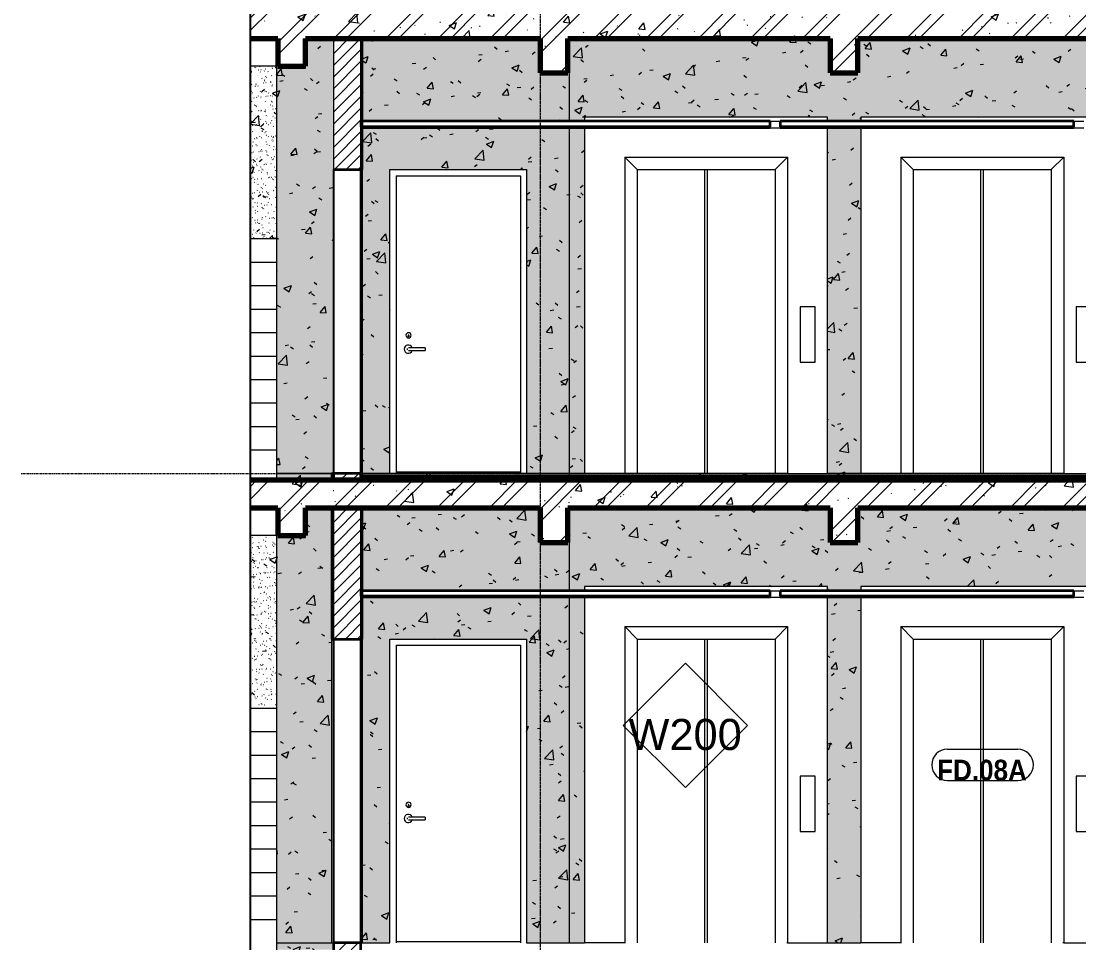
# Model space of a CAD drawing. Header units: millimetres. Extents: x 75015 to 108159, y -6470 to 34550.
# Drawn here: x 88922 to 96584, y 9000 to 15675 of the extents above; entities that cross this region are included whole.
import ezdxf

# ---------------------------------------------------------------- set-up
doc = ezdxf.new("R2010")
doc.units = ezdxf.units.MM
for name, pattern in [('Centre', [31.75, 6.35, -4.7625, 15.875, -4.7625]), ('Grid Line', [22.225, 12.7, -3.175, 3.175, -3.175]), ('Hidden', [7.14375, 4.7625, -2.38125])]:
    doc.linetypes.add(name, pattern=pattern)
for name, color, linetype, lineweight in [('0-2', 50, 'Continuous', 5), ('A-CLNG', 13, 'Continuous', 18), ('A-CLNG-1', 250, 'Continuous', 35), ('A-CLNG-FNSH-1', 7, 'Continuous', 18), ('A-CLNG-PATT-3', 13, 'Continuous', 18), ('A-DETL-GENF', 92, 'Continuous', 18), ('A-DETL-GENF-1', 9, 'Continuous', 18), ('A-DETL-GENF-3', 92, 'Hidden', 25), ('A-DETL-WIDE', 214, 'Continuous', 70), ('A-DOOR', 31, 'Continuous', 18), ('A-DOOR-FRAM', 31, 'Continuous', 18), ('A-DOOR-FRAM-1', 31, 'Continuous', 25), ('A-DOOR-IDEN', 31, 'Continuous', 9), ('A-FLOR-FNSH-1', 250, 'Continuous', 35), ('A-FLOR-LEVL-2', 51, 'Centre', 9), ('A-FLOR-PATT-3', 8, 'Continuous', 18), ('A-WALL', 113, 'Continuous', 18), ('A-WALL-1', 250, 'Continuous', 35), ('A-WALL-IDEN', 211, 'Continuous', 9), ('A-WALL-PATT-4', 111, 'Continuous', 18), ('I-WALL', 2, 'Continuous', 18), ('S-BEAM-1', 253, 'Continuous', 5), ('S-BEAM-2', 7, 'Continuous', 18), ('S-BEAM-3', 10, 'Continuous', 50), ('S-GRID-1', 1, 'Grid Line', 9), ('S-STRS', 31, 'Continuous', 18)]:
    doc.layers.add(name, color=color, linetype=linetype, lineweight=lineweight)
doc.styles.add('Arial_1', font='arial.ttf', dxfattribs={"height": 225})
doc.styles.add('Arial_B', font='arialbd.ttf', dxfattribs={"width": 0.9, "height": 150})
pattern_1 = [(0, (97890.68, 0), (609.6, 152.4), [25.146, -432.054, 25.146, -432.054, -2438.4]), (0, (97890.68, 0), (609.6, 152.4), [-914.4, 25.146, -889.254, 25.146, -432.054, -1066.8]), (0, (97890.68, 0), (609.6, 152.4), [-2286, 25.146, -279.654, 25.146, -736.854]), (120, (98119.28, 76.2), (-436.7823, 451.7291), [25.146, -432.054, 25.146, -432.054, -2438.4]), (120, (98119.28, 76.2), (-436.7823, 451.7291), [-914.4, 25.146, -889.254, 25.146, -432.054, -1066.8]), (120, (98119.28, 76.2), (-436.7823, 451.7291), [-2286, 25.146, -279.654, 25.146, -736.854]), (240, (98195.48, 381), (-172.8177, -604.1291), [25.146, -432.054, 25.146, -432.054, -2438.4]), (240, (98195.48, 381), (-172.8177, -604.1291), [-914.4, 25.146, -889.254, 25.146, -432.054, -1066.8]), (240, (98195.48, 381), (-172.8177, -604.1291), [-2286, 25.146, -279.654, 25.146, -736.854])]
pattern_2 = [(45, (97890.68, 0), (-42.4264, 42.4264), [])]
pattern_3 = [(45, (97890.68, 0), (-39.77476, 39.77476), [])]
pattern_4 = [(50, (97890.7, 0), (546.553, -47.817), [57.15, -628.65]), (355, (97890.7, 0), (-105.728, 573.17), [45.72, -502.92]), (100.451, (97936.2, -4), (440.828, 525.35), [48.57, -534.27]), (46.184, (97890.7, 152.4), (813.237, -126.128), [85.725, -942.975]), (96.636, (97958.45, 141.9), (712.207, 742.283), [72.855, -801.405]), (351.184, (97890.7, 152.4), (712.215, 742.276), [68.58, -754.38]), (21, (97966.9, 114.3), (454.843, -306.796), [57.15, -628.65]), (326, (97966.9, 114.3), (185.406, 552.564), [45.72, -502.92]), (71.451, (98004.8, 88.73), (640.251, 245.764), [48.57, -534.27]), (37.5, (97890.68, 0), (9.2664, 253.665), [25.146, -471.678, 25.146, -485.394, -504.825]), (37.5, (97890.68, 0), (9.2664, 253.665), [-1007.364, 25.146, -479.679]), (7.5, (97890.68, 0), (200.4594, 300.5414), [25.146, -265.938, 25.146, -460.248, -192.405]), (7.5, (97890.68, 0), (200.4594, 300.5414), [-776.478, 25.146, -167.259]), (327.5, (97720.75, 0), (406.7728, -17.1864), [25.146, -165.354, 25.146, -569.214, -788.67]), (327.5, (97720.75, 0), (406.7728, -17.1864), [-784.86, 25.146, -763.524]), (317.5, (97644.55, 0), (444.388, 76.28), [25.146, -222.504, 25.146, -369.57, -560.07]), (317.5, (97644.55, 0), (444.388, 76.28), [-642.366, 25.146, -534.924])]
pattern_5 = [(37.5, (97890.68, 0), (-2.40047, 73.41204), [2.515, -55.397, 2.515, -62.255, -61.912]), (37.5, (97890.68, 0), (-2.40047, 73.41204), [-122.682, 2.515, -59.398]), (7.5, (97890.68, 0), (67.42816, 107.524), [2.515, -28.727, 2.515, -49.682, -20.002]), (7.5, (97890.68, 0), (67.42816, 107.524), [-83.439, 2.515, -17.488]), (327.5, (97843.816, 0), (118.6493, 0.21553), [2.515, -16.535, 2.515, -66.065, -89.535]), (327.5, (97843.816, 0), (118.6493, 0.21553), [-87.63, 2.515, -87.02]), (317.5, (97843.82, 0), (114.5339, 33.4393), [2.515, -7.01, 2.515, -42.443, -51.435]), (317.5, (97843.82, 0), (114.5339, 33.4393), [-54.483, 2.515, -48.92])]
pattern_6 = [(50, (97890.7, 0), (546.553, -47.817), [57.15, -628.65]), (355, (97890.7, 0), (-105.728, 573.17), [45.72, -502.92]), (100.451, (97936.2, -4), (440.828, 525.35), [48.57, -534.27]), (46.184, (97890.7, 152.4), (813.237, -126.128), [85.725, -942.975]), (96.636, (97958.45, 141.9), (712.207, 742.283), [72.855, -801.405]), (351.184, (97890.7, 152.4), (712.215, 742.276), [68.58, -754.38]), (21, (97966.9, 114.3), (454.843, -306.796), [57.15, -628.65]), (326, (97966.9, 114.3), (185.406, 552.564), [45.72, -502.92]), (71.451, (98004.8, 88.73), (640.251, 245.764), [48.57, -534.27]), (37.5, (97890.68, 0), (9.2664, 253.665), [5.029, -491.795, 5.029, -505.511, -504.825]), (37.5, (97890.68, 0), (9.2664, 253.665), [-1007.364, 5.029, -499.796]), (7.5, (97890.68, 0), (200.4594, 300.5414), [5.029, -286.055, 5.029, -480.365, -192.405]), (7.5, (97890.68, 0), (200.4594, 300.5414), [-776.478, 5.029, -187.376]), (327.5, (97720.75, 0), (406.7728, -17.1864), [5.029, -185.471, 5.029, -589.331, -788.67]), (327.5, (97720.75, 0), (406.7728, -17.1864), [-784.86, 5.029, -783.641]), (317.5, (97644.55, 0), (444.388, 76.28), [5.029, -242.621, 5.029, -389.687, -560.07]), (317.5, (97644.55, 0), (444.388, 76.28), [-642.366, 5.029, -555.041]), (45, (97890.68, 0), (-188.5854, 188.5854), []), (45, (97890.68, 285.75), (-188.5854, 188.5854), [])]

# ---------------------------------------------------------------- blocks, each defined once
blk = doc.blocks.new('NCV_TKTC_KET CAU_rvt-2-TKCS_THANG MÁY TM2 - MẶT ĐỨNG')
at = {"layer": 'S-BEAM-1'}
for points in [[(26737.4, 15350), (26737.4, 15550), (26735.3, 15550), (26735.3, 15350)], [(26735.3, 11950), (26737.4, 11950), (26737.4, 12150), (26735.3, 12150), (26735.3, 12014.5)]]:
    blk.add_hatch(color=256, dxfattribs=at).paths.add_polyline_path(points)
at = {"layer": 'S-BEAM-2'}
for p, q in [((26526.9, 15350), (26336.9, 15350)), ((26526.9, 11950), (26336.9, 11950))]:
    blk.add_line(p, q, dxfattribs=at)
at = {"layer": 'S-BEAM-3'}
for p, q in [((26737.4, 15350), (26737.4, 15550)), ((26735.3, 15350), (26737.4, 15350)), ((26737.4, 11950), (26737.4, 12150)), ((26735.3, 11950), (26737.4, 11950))]:
    blk.add_line(p, q, dxfattribs=at)
blk = doc.blocks.new('Thang may HIEN - Dài x Rộng - 2200x1200-V5-TKCS_THANG MÁY TM2 - MẶT ĐỨNG')
at = {"layer": 'A-DOOR'}
for p, q in [((30757.4, 11580), (30757.4, 11550)), ((32517.4, 11580), (30757.4, 11580)), ((32517.4, 11550), (32517.4, 11580)), ((30757.4, 11500), (30757.4, 9000)), ((32517.4, 9000), (32517.4, 11500.1)), ((31137.4, 11200), (31047.4, 11290)), ((31047.4, 11290), (31047.4, 9000)), ((31047.4, 11290), (32227.4, 11290)), ((32227.4, 11290), (32137.4, 11200)), ((32227.4, 11290), (32227.4, 9000)), ((31137.4, 11200), (31137.4, 9000)), ((31137.4, 11200), (32137.4, 11200)), ((31627.4, 9000), (31627.4, 11200)), ((31647.4, 9000), (31647.4, 11200)), ((32137.4, 11200), (32137.4, 9000)), ((32427.4, 10205.9), (32317.4, 10205.9)), ((32317.4, 10205.9), (32317.4, 9805.9)), ((32427.4, 9805.9), (32427.4, 10205.9)), ((32317.4, 9805.9), (32427.4, 9805.9)), ((31047.4, 9000), (30757.4, 9000)), ((31052.4, 9000), (31047.4, 9000)), ((32227.4, 9000), (32222.4, 9000)), ((32227.4, 9000), (32517.4, 9000))]:
    blk.add_line(p, q, dxfattribs=at)
blk = doc.blocks.new('Thang may HIEN - Dài x Rộng - 2200x1200-V6-TKCS_THANG MÁY TM2 - MẶT ĐỨNG')
at = {"layer": 'A-DOOR'}
for p, q in [((28757.4, 11580), (28757.4, 11550)), ((30517.4, 11580), (28757.4, 11580)), ((30517.4, 11550), (30517.4, 11580)), ((28757.4, 11500), (28757.4, 9000)), ((30517.4, 9000), (30517.4, 11500)), ((29137.4, 11200), (29047.4, 11290)), ((29047.4, 11290), (29047.4, 9000)), ((29047.4, 11290), (30227.4, 11290)), ((30227.4, 11290), (30137.4, 11200)), ((30227.4, 11290), (30227.4, 9000)), ((29137.4, 11200), (29137.4, 9000)), ((29137.4, 11200), (30137.4, 11200)), ((29627.4, 9000), (29627.4, 11200)), ((29647.4, 9000), (29647.4, 11200)), ((30137.4, 11200), (30137.4, 9000)), ((30427.4, 10205.9), (30317.4, 10205.9)), ((30317.4, 10205.9), (30317.4, 9805.9)), ((30427.4, 9805.9), (30427.4, 10205.9)), ((30317.4, 9805.9), (30427.4, 9805.9)), ((29047.4, 9000), (28757.4, 9000)), ((29052.4, 9000), (29047.4, 9000)), ((30227.4, 9000), (30222.4, 9000)), ((30227.4, 9000), (30517.4, 9000))]:
    blk.add_line(p, q, dxfattribs=at)
blk = doc.blocks.new('FD_01 - FD_01-1200x2200mm-1787918-TKCS_THANG MÁY TM2 - MẶT ĐỨNG')
at = {"layer": 'A-DOOR-FRAM-1'}
for p, q in [((27136.9, 7800), (26936.9, 7800)), ((26936.9, 7800), (26936.9, 5600)), ((27136.9, 5600), (27136.9, 7800)), ((26936.9, 5600), (27136.9, 5600))]:
    blk.add_line(p, q, dxfattribs=at)
blk = doc.blocks.new('FD_02 - FD_03 - FD_03-KY THUAT-900x2200mm-V9-TKCS_THANG MÁY TM2 - MẶT ĐỨNG')
at = {"layer": 'A-DOOR'}
for p, q in [((27480.9, 9988.3), (27480.9, 9997.7)), ((27482.9, 9988.3), (27480.9, 9988.3)), ((27482.9, 9997.7), (27482.9, 9988.3)), ((27601.9, 9910), (27496.9, 9910)), ((27496.9, 9890), (27601.9, 9890)), ((27601.9, 9910), (27601.9, 9900)), ((27601.9, 9900), (27601.9, 9890)), ((27391.9, 9010), (28291.9, 9010))]:
    blk.add_line(p, q, dxfattribs=at)
at = {"layer": 'A-DOOR', "flags": 128}
for points in [[(27496.9, 9910), (27496.3, 9910), (27495.7, 9910), (27495.1, 9910), (27494.5, 9910), (27494, 9910), (27493.4, 9910), (27492.8, 9910), (27492.2, 9910), (27491.7, 9910), (27491.1, 9910), (27490.5, 9910), (27490, 9910), (27489.5, 9910), (27489, 9910), (27488.5, 9910), (27488, 9910), (27487.5, 9910), (27487, 9910), (27486.6, 9910), (27486.2, 9910), (27485.8, 9910), (27485.4, 9910), (27485, 9910), (27484.6, 9910), (27484.3, 9910), (27484, 9910), (27483.7, 9910), (27483.4, 9910), (27483.2, 9910), (27483, 9910), (27482.7, 9910), (27482.6, 9910), (27482.4, 9910), (27482.3, 9910), (27482.2, 9910), (27482.1, 9910), (27482, 9910), (27482, 9910), (27481.9, 9910)], [(27481.9, 9890), (27481.9, 9890), (27482, 9890), (27482, 9890), (27482.1, 9890), (27482.2, 9890), (27482.4, 9890), (27482.5, 9890), (27482.7, 9890), (27482.9, 9890), (27483.1, 9890), (27483.4, 9890), (27483.6, 9890), (27483.9, 9890), (27484.2, 9890), (27484.6, 9890), (27484.9, 9890), (27485.3, 9890), (27485.7, 9890), (27486.1, 9890), (27486.5, 9890), (27486.9, 9890), (27487.4, 9890), (27487.8, 9890), (27488.3, 9890), (27488.8, 9890), (27489.3, 9890), (27489.9, 9890), (27490.4, 9890), (27490.9, 9890), (27491.5, 9890), (27492.1, 9890), (27492.6, 9890), (27493.2, 9890), (27493.8, 9890), (27494.4, 9890), (27495, 9890), (27495.6, 9890), (27496.2, 9890), (27496.8, 9890), (27496.9, 9890)]]:
    blk.add_lwpolyline(points, dxfattribs=at)
at = {"layer": 'A-DOOR'}
for centre, radius, start, end in [((27481.9, 10000), 19, 0, 180), ((27481.9, 10000), 19, 180, 0), ((27481.9, 10000), 2.5, 292.99178, 246.57936), ((27479.4, 9900), 30, 19.63434, 180), ((27479.4, 9900), 30, 180, 340.43675), ((27481.9, 9900), 10, 150, 180), ((27481.9, 9900), 10, 180, 210)]:
    blk.add_arc(centre, radius, start, end, dxfattribs=at)
at = {"layer": 'A-DOOR-FRAM'}
for p, q in [((27391.9, 11155), (27391.9, 9000)), ((27391.9, 11155), (28291.9, 11155)), ((28291.9, 11155), (28291.9, 9000))]:
    blk.add_line(p, q, dxfattribs=at)
blk = doc.blocks.new('BORDER VIEW - BORDER VIEW-3767717-TKCS_THANG MÁY TM2 - MẶT ĐỨNG')
at = {"layer": 'A-DETL-GENF-3'}
blk.add_line((26336.9, -4250), (26336.9, 33847.2), dxfattribs=at)
blk = doc.blocks.new('STN_Door Tag - STN_Door Tag-1788670-TKCS_THANG MÁY TM2 - MẶT ĐỨNG')
at = {"layer": 'A-DOOR-IDEN'}
for p, q in [((29384.6, 7002.1), (29894.7, 7002.1)), ((29384.6, 6775.7), (29894.7, 6775.7))]:
    blk.add_line(p, q, dxfattribs=at)
for centre, start, end in [((29384.6, 6888.9), 90, 270), ((29894.7, 6888.9), 270, 90)]:
    blk.add_arc(centre, 113.2, start, end, dxfattribs=at)
blk = doc.blocks.new('M_Wall Tag - 12mm-36223-TKCS_THANG MÁY TM2 - MẶT ĐỨNG')
at = {"layer": 'A-WALL-IDEN'}
for p, q in [((29136.9, 3775), (29586.9, 4225)), ((29586.9, 4225), (30036.9, 3775)), ((29136.9, 3775), (29586.9, 3325)), ((30036.9, 3775), (29586.9, 3325))]:
    blk.add_line(p, q, dxfattribs=at)

msp = doc.modelspace()

# ---------------------------------------------------------------- hatches: boundary and pattern name
at = {"layer": 'A-CLNG-PATT-3'}
h = msp.add_hatch(dxfattribs=at)
h.set_pattern_fill('FP_29', color=256, style=0, pattern_type=2)
h.set_pattern_definition(pattern_1)
h.paths.add_polyline_path([(91383.4, 14900), (94348.6, 14900), (94348.6, 14910), (91383.4, 14910)])
h.paths.add_polyline_path([(98083.4, 14900), (98083.4, 14910), (96619.1, 14910), (96619.1, 14900), (97301.1, 14900)])
h.paths.add_polyline_path([(96548.6, 14900), (96548.6, 14910), (94419.1, 14910), (94419.1, 14900), (96194.6, 14900)])
h = msp.add_hatch(dxfattribs=at)
h.set_pattern_fill('FP_29', color=256, style=0, pattern_type=2)
h.set_pattern_definition(pattern_1)
h.paths.add_polyline_path([(91383.4, 11500), (94348.6, 11500), (94348.6, 11510), (91383.4, 11510)])
h.paths.add_polyline_path([(98083.4, 11500), (98083.4, 11510), (96619.1, 11510), (96619.1, 11500), (97301.1, 11500)])
h.paths.add_polyline_path([(96194.6, 11500), (96548.6, 11500), (96548.6, 11510), (94419.1, 11510), (94419.1, 11500), (95088.2, 11500)])
at = {"layer": 'A-DETL-GENF-1'}
h = msp.add_hatch(dxfattribs=at)
h.set_pattern_fill('FP_34', color=256, style=0, pattern_type=2)
h.set_pattern_definition(pattern_6)
h.paths.add_polyline_path([(97783.4, 15300), (97783.4, 15550), (98083.4, 15550), (98083.4, 15750), (90583.4, 15750), (90583.4, 15550), (90781.8, 15550), (90781.8, 15350), (90981.8, 15350), (90981.8, 15550), (92681.8, 15550), (92681.8, 15300), (92881.8, 15300), (92881.8, 15550), (94781.8, 15550), (94781.8, 15300), (94981.8, 15300), (94981.8, 15550), (97581.8, 15550), (97581.8, 15300)])
h = msp.add_hatch(dxfattribs=at)
h.set_pattern_fill('FP_34', color=256, style=0, pattern_type=2)
h.set_pattern_definition(pattern_6)
h.paths.add_polyline_path([(97581.8, 11900), (97783.4, 11900), (97783.4, 12150), (98083.4, 12150), (98083.4, 12350), (90583.4, 12350), (90583.4, 12150), (90781.8, 12150), (90781.8, 11950), (90981.8, 11950), (90981.8, 12150), (92681.8, 12150), (92681.8, 11900), (92881.8, 11900), (92881.8, 12150), (94781.8, 12150), (94781.8, 11900), (94981.8, 11900), (94981.8, 12150), (97581.8, 12150)])
at = {"layer": 'A-FLOR-PATT-3'}
h = msp.add_hatch(dxfattribs=at)
h.set_pattern_fill('FP_28', color=256, style=0, pattern_type=2)
h.set_pattern_definition([(50, (97890.68, 0), (273.276, -23.909), [28.575, -314.325]), (355, (97890.68, 0), (-52.8646, 286.585), [22.86, -251.46]), (100.451, (97913.45, -2), (220.414, 262.6745), [24.285, -267.135]), (46.184, (97890.68, 76.2), (406.619, -63.0646), [42.862, -471.487]), (96.636, (97924.56, 70.94), (356.104, 371.141), [36.428, -400.703]), (351.184, (97890.7, 76.2), (356.107, 371.138), [34.29, -377.19]), (21, (97928.78, 57.15), (227.4212, -153.398), [28.575, -314.325]), (326, (97928.78, 57.15), (92.7027, 276.282), [22.86, -251.46]), (71.451, (97947.73, 44.37), (320.1254, 122.8816), [24.285, -267.135]), (37.5, (97890.68, 0), (4.6325, 126.8326), [2.515, -245.897, 2.515, -252.755, -252.412]), (37.5, (97890.68, 0), (4.6325, 126.8326), [-503.682, 2.515, -249.898]), (7.5, (97890.68, 0), (100.2292, 150.2711), [2.515, -143.027, 2.515, -240.182, -96.202]), (7.5, (97890.68, 0), (100.2292, 150.2711), [-388.239, 2.515, -93.688]), (327.5, (97805.72, 0), (203.38684, -8.5935), [2.515, -92.735, 2.515, -294.665, -394.335]), (327.5, (97805.72, 0), (203.38684, -8.5935), [-392.43, 2.515, -391.82]), (317.5, (97767.62, 0), (222.1944, 38.1398), [2.515, -121.31, 2.515, -194.843, -280.035]), (317.5, (97767.62, 0), (222.1944, 38.1398), [-321.183, 2.515, -277.52]), (45, (97890.68, 0), (-94.2927, 94.2927), []), (45, (97890.68, 142.88), (-94.2927, 94.2927), [])])
h.paths.add_polyline_path([(94781.8, 12350), (98083.4, 12350), (98083.4, 12380), (91383.4, 12380), (91383.4, 12350), (93981.7, 12350)])
at = {"layer": 'A-WALL-PATT-4'}
h = msp.add_hatch(dxfattribs=at)
h.set_pattern_fill('FP_30', color=256, style=0, pattern_type=2)
h.set_pattern_definition(pattern_4)
h.paths.add_polyline_path([(90773.4, 12400), (90783.4, 12400), (90783.4, 15350), (90781.8, 15350), (90781.8, 15550), (90773.4, 15550), (90773.4, 12633.1)])
h.paths.add_polyline_path([(90773.4, 15750), (90783.4, 15750), (90783.4, 15800), (90773.4, 15800)])
h = msp.add_hatch(dxfattribs=at)
h.set_pattern_fill('FP_31', color=256, style=0, pattern_type=2)
h.set_pattern_definition(pattern_5)
h.paths.add_polyline_path([(90773.4, 12400), (90783.4, 12400), (90783.4, 15350), (90781.8, 15350), (90781.8, 15550), (90773.4, 15550), (90773.4, 12633.1)])
h.paths.add_polyline_path([(90773.4, 15750), (90783.4, 15750), (90783.4, 15800), (90773.4, 15800)])
h = msp.add_hatch(dxfattribs=at)
h.set_pattern_fill('FP_30', color=256, style=0, pattern_type=2)
h.set_pattern_definition(pattern_4)
h.paths.add_polyline_path([(91183.4, 12400), (91182.7, 15550), (90983.8, 15550), (90983.8, 15350), (90783.4, 15350), (90783.4, 12400), (91173.4, 12400)])
h.paths.add_polyline_path([(90983.8, 15750), (91183.4, 15750), (91183.4, 15800), (90783.4, 15800), (90783.8, 15750), (90789.2, 15750)])
h = msp.add_hatch(dxfattribs=at)
h.set_pattern_fill('FP_31', color=256, style=0, pattern_type=2)
h.set_pattern_definition(pattern_5)
h.paths.add_polyline_path([(91183.4, 12400), (91182.7, 15550), (90983.8, 15550), (90983.8, 15350), (90783.4, 15350), (90783.4, 12400), (91173.4, 12400)])
h.paths.add_polyline_path([(90983.8, 15750), (91183.4, 15750), (91183.4, 15800), (90783.4, 15800), (90783.8, 15750), (90789.2, 15750)])
h = msp.add_hatch(dxfattribs=at)
h.set_pattern_fill('FP_32', color=256, style=0, pattern_type=2)
h.set_pattern_definition(pattern_3)
h.paths.add_polyline_path([(91393.4, 14600), (91393.4, 15550), (91383.4, 15550), (91383.4, 14600)])
h.paths.add_polyline_path([(91390.9, 15750), (91393.4, 15750), (91393.4, 15800), (91383.4, 15800), (91383.4, 15750)])
h = msp.add_hatch(dxfattribs=at)
h.set_pattern_fill('FP_30', color=256, style=0, pattern_type=2)
h.set_pattern_definition(pattern_4)
h.paths.add_polyline_path([(91593.4, 12400), (91593.4, 14600), (92583.4, 14600), (92583.4, 12400), (92893.4, 12400), (92893.4, 14900), (91393.4, 14900), (91393.4, 12400)])
h.paths.add_polyline_path([(91393.4, 14950), (92893.4, 14950), (92893.4, 15550), (92881.8, 15550), (92881.8, 15300), (92681.8, 15300), (92681.8, 15550), (91393.4, 15550), (91393.4, 15107.4)])
h.paths.add_polyline_path([(91768.8, 15780), (92893.4, 15780), (92893.4, 15800), (91393.4, 15800), (91393.4, 15780), (91413.3, 15780)])
h = msp.add_hatch(dxfattribs=at)
h.set_pattern_fill('FP_31', color=256, style=0, pattern_type=2)
h.set_pattern_definition(pattern_5)
h.paths.add_polyline_path([(91593.4, 12400), (91593.4, 14600), (92583.4, 14600), (92583.4, 12400), (92893.4, 12400), (92893.4, 14900), (91393.4, 14900), (91393.4, 12400)])
h.paths.add_polyline_path([(91393.4, 14950), (92893.4, 14950), (92893.4, 15550), (92881.8, 15550), (92881.8, 15300), (92681.8, 15300), (92681.8, 15550), (91393.4, 15550), (91393.4, 15107.4)])
h.paths.add_polyline_path([(91768.8, 15780), (92893.4, 15780), (92893.4, 15800), (91393.4, 15800), (91393.4, 15780), (91413.3, 15780)])
h = msp.add_hatch(dxfattribs=at)
h.set_pattern_fill('FP_30', color=256, style=0, pattern_type=2)
h.set_pattern_definition(pattern_4)
h.paths.add_polyline_path([(93003.8, 12400), (93003.8, 14900), (92893.4, 14900), (92893.4, 12400)])
h.paths.add_polyline_path([(96763.8, 12400), (97793.8, 12400), (97793.8, 14900), (96763.8, 14900), (96763.8, 12633.1)])
h.paths.add_polyline_path([(95003.8, 12400), (95003.8, 14900), (94763.8, 14900), (94763.8, 12400)])
h.paths.add_polyline_path([(94763.8, 14950), (95003.8, 14950), (95003.8, 14980), (96763.8, 14980), (96763.8, 14950), (97793.8, 14950), (97793.8, 15550), (97783.4, 15550), (97783.4, 15300), (97581.8, 15300), (97581.8, 15550), (94981.8, 15550), (94981.8, 15300), (94781.8, 15300), (94781.8, 15550), (92893.4, 15550), (92893.4, 14950), (93003.8, 14950), (93003.8, 14980), (94763.8, 14980)])
h.paths.add_polyline_path([(93293.8, 15780), (97793.8, 15780), (97793.8, 15800), (92893.4, 15800), (92893.4, 15780), (93003.8, 15780)])
h = msp.add_hatch(dxfattribs=at)
h.set_pattern_fill('FP_31', color=256, style=0, pattern_type=2)
h.set_pattern_definition(pattern_5)
h.paths.add_polyline_path([(93003.8, 12400), (93003.8, 14900), (92893.4, 14900), (92893.4, 12400)])
h.paths.add_polyline_path([(96763.8, 12400), (97793.8, 12400), (97793.8, 14900), (96763.8, 14900), (96763.8, 12633.1)])
h.paths.add_polyline_path([(95003.8, 12400), (95003.8, 14900), (94763.8, 14900), (94763.8, 12400)])
h.paths.add_polyline_path([(94763.8, 14950), (95003.8, 14950), (95003.8, 14980), (96763.8, 14980), (96763.8, 14950), (97793.8, 14950), (97793.8, 15550), (97783.4, 15550), (97783.4, 15300), (97581.8, 15300), (97581.8, 15550), (94981.8, 15550), (94981.8, 15300), (94781.8, 15300), (94781.8, 15550), (92893.4, 15550), (92893.4, 14950), (93003.8, 14950), (93003.8, 14980), (94763.8, 14980)])
h.paths.add_polyline_path([(93293.8, 15780), (97793.8, 15780), (97793.8, 15800), (92893.4, 15800), (92893.4, 15780), (93003.8, 15780)])
h = msp.add_hatch(dxfattribs=at)
h.set_pattern_fill('FP_27', color=256, style=0, pattern_type=2)
h.set_pattern_definition(pattern_2)
h.paths.add_polyline_path([(91183.4, 12350), (91383.4, 12350), (91383.4, 12400), (91183.4, 12400)])
h.paths.add_polyline_path([(91183.4, 14600), (91383.4, 14600), (91383.4, 15550), (91183.4, 15550), (91183.4, 15107.4)])
h = msp.add_hatch(dxfattribs=at)
h.set_pattern_fill('FP_30', color=256, style=0, pattern_type=2)
h.set_pattern_definition(pattern_4)
h.paths.add_polyline_path([(90773.4, 14100), (90773.4, 15350), (90583.4, 15350), (90583.4, 14100)])
h = msp.add_hatch(dxfattribs=at)
h.set_pattern_fill('FP_31', color=256, style=0, pattern_type=2)
h.set_pattern_definition(pattern_5)
h.paths.add_polyline_path([(90773.4, 14100), (90773.4, 15350), (90583.4, 15350), (90583.4, 14100)])
h = msp.add_hatch(dxfattribs=at)
h.set_pattern_fill('FP_30', color=256, style=0, pattern_type=2)
h.set_pattern_definition(pattern_4)
h.paths.add_polyline_path([(90773.4, 9000), (90783.4, 9000), (90783.4, 11950), (90781.8, 11950), (90781.8, 12150), (90773.4, 12150), (90773.4, 9540.2)])
h.paths.add_polyline_path([(90781.8, 12350), (90783.4, 12350), (90783.4, 12400), (90773.4, 12400), (90773.4, 12350)])
h = msp.add_hatch(dxfattribs=at)
h.set_pattern_fill('FP_31', color=256, style=0, pattern_type=2)
h.set_pattern_definition(pattern_5)
h.paths.add_polyline_path([(90773.4, 9000), (90783.4, 9000), (90783.4, 11950), (90781.8, 11950), (90781.8, 12150), (90773.4, 12150), (90773.4, 9540.2)])
h.paths.add_polyline_path([(90781.8, 12350), (90783.4, 12350), (90783.4, 12400), (90773.4, 12400), (90773.4, 12350)])
h = msp.add_hatch(dxfattribs=at)
h.set_pattern_fill('FP_30', color=256, style=0, pattern_type=2)
h.set_pattern_definition(pattern_4)
h.paths.add_polyline_path([(91173.4, 9000), (91173.4, 12150), (90983.8, 12150), (90983.8, 11950), (90783.4, 11950), (90783.4, 9000)])
h.paths.add_polyline_path([(90783.8, 12350), (91173.4, 12350), (91173.4, 12400), (90783.4, 12400), (90783.4, 12350)])
h = msp.add_hatch(dxfattribs=at)
h.set_pattern_fill('FP_31', color=256, style=0, pattern_type=2)
h.set_pattern_definition(pattern_5)
h.paths.add_polyline_path([(91173.4, 9000), (91173.4, 12150), (90983.8, 12150), (90983.8, 11950), (90783.4, 11950), (90783.4, 9000)])
h.paths.add_polyline_path([(90783.8, 12350), (91173.4, 12350), (91173.4, 12400), (90783.4, 12400), (90783.4, 12350)])
h = msp.add_hatch(dxfattribs=at)
h.set_pattern_fill('FP_32', color=256, style=0, pattern_type=2)
h.set_pattern_definition(pattern_3)
h.paths.add_polyline_path([(91183.4, 11200), (91182.9, 12150), (91173.4, 12150), (91173.4, 11200)])
h.paths.add_polyline_path([(91173.4, 12350), (91183.4, 12350), (91183.4, 12400), (91173.4, 12400)])
h = msp.add_hatch(dxfattribs=at)
h.set_pattern_fill('FP_32', color=256, style=0, pattern_type=2)
h.set_pattern_definition(pattern_3)
h.paths.add_polyline_path([(91393.4, 11200), (91393.4, 12150), (91383.4, 12150), (91383.4, 11200)])
h.paths.add_polyline_path([(91393.4, 12350), (91393.4, 12400), (91383.4, 12400), (91383.4, 12350), (91390.9, 12350)])
h = msp.add_hatch(dxfattribs=at)
h.set_pattern_fill('FP_30', color=256, style=0, pattern_type=2)
h.set_pattern_definition(pattern_4)
h.paths.add_polyline_path([(91593.4, 9000), (91593.4, 11200), (92583.4, 11200), (92583.4, 9000), (92893.4, 9000), (92893.4, 11500), (91393.4, 11500), (91393.4, 9000)])
h.paths.add_polyline_path([(91393.4, 11550), (92893.4, 11550), (92893.4, 12150), (92881.8, 12150), (92881.8, 11900), (92681.8, 11900), (92681.8, 12150), (91393.4, 12150), (91393.4, 12014.5)])
h.paths.add_polyline_path([(91768.8, 12380), (92893.4, 12380), (92893.4, 12400), (91393.4, 12400), (91393.4, 12380), (91413.3, 12380)])
h = msp.add_hatch(dxfattribs=at)
h.set_pattern_fill('FP_31', color=256, style=0, pattern_type=2)
h.set_pattern_definition(pattern_5)
h.paths.add_polyline_path([(91593.4, 9000), (91593.4, 11200), (92583.4, 11200), (92583.4, 9000), (92893.4, 9000), (92893.4, 11500), (91393.4, 11500), (91393.4, 9000)])
h.paths.add_polyline_path([(91393.4, 11550), (92893.4, 11550), (92893.4, 12150), (92881.8, 12150), (92881.8, 11900), (92681.8, 11900), (92681.8, 12150), (91393.4, 12150), (91393.4, 12014.5)])
h.paths.add_polyline_path([(91768.8, 12380), (92893.4, 12380), (92893.4, 12400), (91393.4, 12400), (91393.4, 12380), (91413.3, 12380)])
h = msp.add_hatch(dxfattribs=at)
h.set_pattern_fill('FP_30', color=256, style=0, pattern_type=2)
h.set_pattern_definition(pattern_4)
h.paths.add_polyline_path([(93003.8, 9000), (93003.8, 11500), (92893.4, 11500), (92893.4, 9000)])
h.paths.add_polyline_path([(94763.8, 9000), (95003.8, 9000), (95003.8, 11500), (94763.8, 11500), (94763.8, 9805)])
h.paths.add_polyline_path([(96763.8, 9000), (97793.8, 9000), (97793.8, 11500), (96763.8, 11500), (96763.8, 10158.8)])
h.paths.add_polyline_path([(96763.8, 11550), (97793.8, 11550), (97793.8, 12150), (97783.4, 12150), (97783.4, 11900), (97581.8, 11900), (97581.8, 12150), (94981.8, 12150), (94981.8, 11900), (94781.8, 11900), (94781.8, 12150), (92893.4, 12150), (92893.4, 11550), (93003.8, 11550), (93003.8, 11580), (94763.8, 11580), (94763.8, 11550), (95003.8, 11550), (95003.8, 11580), (96763.8, 11580)])
h.paths.add_polyline_path([(93981.7, 12380), (97793.8, 12380), (97793.8, 12400), (92893.4, 12400), (92893.4, 12380), (93298.8, 12380)])
h = msp.add_hatch(dxfattribs=at)
h.set_pattern_fill('FP_31', color=256, style=0, pattern_type=2)
h.set_pattern_definition(pattern_5)
h.paths.add_polyline_path([(93003.8, 9000), (93003.8, 11500), (92893.4, 11500), (92893.4, 9000)])
h.paths.add_polyline_path([(94763.8, 9000), (95003.8, 9000), (95003.8, 11500), (94763.8, 11500), (94763.8, 9805)])
h.paths.add_polyline_path([(96763.8, 9000), (97793.8, 9000), (97793.8, 11500), (96763.8, 11500), (96763.8, 10158.8)])
h.paths.add_polyline_path([(96763.8, 11550), (97793.8, 11550), (97793.8, 12150), (97783.4, 12150), (97783.4, 11900), (97581.8, 11900), (97581.8, 12150), (94981.8, 12150), (94981.8, 11900), (94781.8, 11900), (94781.8, 12150), (92893.4, 12150), (92893.4, 11550), (93003.8, 11550), (93003.8, 11580), (94763.8, 11580), (94763.8, 11550), (95003.8, 11550), (95003.8, 11580), (96763.8, 11580)])
h.paths.add_polyline_path([(93981.7, 12380), (97793.8, 12380), (97793.8, 12400), (92893.4, 12400), (92893.4, 12380), (93298.8, 12380)])
h = msp.add_hatch(dxfattribs=at)
h.set_pattern_fill('FP_27', color=256, style=0, pattern_type=2)
h.set_pattern_definition(pattern_2)
h.paths.add_polyline_path([(91383.4, 8950), (91383.4, 9000), (91183.4, 9000), (91183.4, 8950)])
h.paths.add_polyline_path([(91383.4, 11200), (91383.4, 12150), (91183.4, 12150), (91183.4, 11200)])
h = msp.add_hatch(dxfattribs=at)
h.set_pattern_fill('FP_30', color=256, style=0, pattern_type=2)
h.set_pattern_definition(pattern_4)
h.paths.add_polyline_path([(90773.4, 10700), (90773.4, 11950), (90583.4, 11950), (90583.4, 10700)])
h = msp.add_hatch(dxfattribs=at)
h.set_pattern_fill('FP_31', color=256, style=0, pattern_type=2)
h.set_pattern_definition(pattern_5)
h.paths.add_polyline_path([(90773.4, 10700), (90773.4, 11950), (90583.4, 11950), (90583.4, 10700)])
h = msp.add_hatch(dxfattribs=at)
h.set_pattern_fill('FP_30', color=256, style=0, pattern_type=2)
h.set_pattern_definition(pattern_4)
h.paths.add_polyline_path([(90783.4, 5600), (90783.4, 8550), (90781.8, 8550), (90781.8, 8750), (90773.4, 8750), (90773.8, 5600)])
h.paths.add_polyline_path([(90773.4, 8950), (90783.4, 8950), (90783.4, 9000), (90773.4, 9000)])
h = msp.add_hatch(dxfattribs=at)
h.set_pattern_fill('FP_31', color=256, style=0, pattern_type=2)
h.set_pattern_definition(pattern_5)
h.paths.add_polyline_path([(90783.4, 5600), (90783.4, 8550), (90781.8, 8550), (90781.8, 8750), (90773.4, 8750), (90773.8, 5600)])
h.paths.add_polyline_path([(90773.4, 8950), (90783.4, 8950), (90783.4, 9000), (90773.4, 9000)])
h = msp.add_hatch(dxfattribs=at)
h.set_pattern_fill('FP_30', color=256, style=0, pattern_type=2)
h.set_pattern_definition(pattern_4)
h.paths.add_polyline_path([(90783.8, 5600), (91183.4, 5600), (91182.7, 8750), (90983.8, 8750), (90983.8, 8550), (90783.4, 8550), (90783.4, 5600)])
h.paths.add_polyline_path([(90783.4, 8950), (91183.4, 8950), (91183.4, 9000), (90783.4, 9000)])
h = msp.add_hatch(dxfattribs=at)
h.set_pattern_fill('FP_31', color=256, style=0, pattern_type=2)
h.set_pattern_definition(pattern_5)
h.paths.add_polyline_path([(90783.8, 5600), (91183.4, 5600), (91182.7, 8750), (90983.8, 8750), (90983.8, 8550), (90783.4, 8550), (90783.4, 5600)])
h.paths.add_polyline_path([(90783.4, 8950), (91183.4, 8950), (91183.4, 9000), (90783.4, 9000)])

# ---------------------------------------------------------------- linework, layer by layer
at = {"layer": 'A-CLNG'}
for p, q in [((94348.6, 14950), (94419.1, 14950)), ((96548.6, 14950), (96619.1, 14950)), ((94419.2, 14900), (94348.5, 14900)), ((96619.2, 14900), (96548.5, 14900)), ((94419.2, 11500), (94348.5, 11500)), ((94348.6, 11550), (94419.1, 11550)), ((96619.2, 11500), (96548.5, 11500)), ((96548.6, 11550), (96619.1, 11550))]:
    msp.add_line(p, q, dxfattribs=at)
at = {"layer": 'A-CLNG-1'}
for p, q in [((94348.6, 14950), (91383.4, 14950)), ((91383.4, 14950), (91383.4, 14910)), ((94348.6, 14910), (94348.6, 14950)), ((96548.6, 14950), (94419.1, 14950)), ((94419.1, 14950), (94419.1, 14910)), ((96548.6, 14910), (96548.6, 14950)), ((94348.6, 14910), (91383.4, 14910)), ((96548.6, 14910), (94419.1, 14910)), ((94348.6, 11550), (91383.4, 11550)), ((91383.4, 11550), (91383.4, 11510)), ((94348.6, 11510), (91383.4, 11510)), ((94348.6, 11510), (94348.6, 11550)), ((96548.6, 11550), (94419.1, 11550)), ((94419.1, 11550), (94419.1, 11510)), ((96548.6, 11510), (94419.1, 11510)), ((96548.6, 11510), (96548.6, 11550))]:
    msp.add_line(p, q, dxfattribs=at)
at = {"layer": 'A-CLNG-FNSH-1'}
for p, q in [((91383.4, 14900), (94348.5, 14900)), ((94348.6, 14900), (94348.6, 14910)), ((94419.1, 14910), (94419.1, 14900)), ((94419.2, 14900), (96548.5, 14900)), ((96548.6, 14900), (96548.6, 14910)), ((91383.4, 11500), (94348.5, 11500)), ((94348.6, 11500), (94348.6, 11510)), ((94419.1, 11510), (94419.1, 11500)), ((94419.2, 11500), (96548.5, 11500)), ((96548.6, 11500), (96548.6, 11510))]:
    msp.add_line(p, q, dxfattribs=at)
at = {"layer": 'A-DETL-WIDE'}
for p, q in [((90583.4, 15550), (90781.8, 15550)), ((90781.8, 15550), (90781.8, 15350)), ((90981.8, 15350), (90981.8, 15550)), ((90981.8, 15550), (92681.8, 15550)), ((92681.8, 15550), (92681.8, 15300)), ((92881.8, 15300), (92881.8, 15550)), ((92881.8, 15550), (94781.8, 15550)), ((94781.8, 15550), (94781.8, 15300)), ((94981.8, 15300), (94981.8, 15550)), ((94981.8, 15550), (97581.8, 15550)), ((90781.8, 15350), (90981.8, 15350)), ((92681.8, 15300), (92881.8, 15300)), ((94781.8, 15300), (94981.8, 15300)), ((98083.4, 12350), (90583.4, 12350)), ((90583.4, 12150), (90781.8, 12150)), ((90781.8, 12150), (90781.8, 11950)), ((90981.8, 11950), (90981.8, 12150)), ((90981.8, 12150), (92681.8, 12150)), ((92681.8, 12150), (92681.8, 11900)), ((92881.8, 11900), (92881.8, 12150)), ((92881.8, 12150), (94781.8, 12150)), ((94781.8, 12150), (94781.8, 11900)), ((94981.8, 11900), (94981.8, 12150)), ((94981.8, 12150), (97581.8, 12150)), ((90781.8, 11950), (90981.8, 11950)), ((92681.8, 11900), (92881.8, 11900)), ((94781.8, 11900), (94981.8, 11900))]:
    msp.add_line(p, q, dxfattribs=at)
at = {"layer": 'A-FLOR-FNSH-1'}
msp.add_line((98083.4, 12380), (91383.4, 12380), dxfattribs=at)
at = {"layer": 'A-FLOR-LEVL-2'}
msp.add_line((88921.9, 12400), (100326.8, 12400), dxfattribs=at)
at = {"layer": 'A-WALL'}
for p, q in [((91183.4, 15550), (91183.4, 14600)), ((91383.4, 14600), (91383.4, 15550)), ((91183.4, 12150), (91183.4, 11200)), ((91383.4, 11200), (91383.4, 12150))]:
    msp.add_line(p, q, dxfattribs=at)
at = {"layer": 'A-WALL-1'}
for p, q in [((91393.4, 14600), (91393.4, 15550)), ((91183.4, 14600), (91393.4, 14600)), ((91173.4, 12400), (91173.4, 12350)), ((91183.4, 12400), (91173.4, 12400)), ((91183.4, 12400), (91183.4, 12350)), ((91383.4, 12400), (91183.4, 12400)), ((91393.4, 12400), (91383.4, 12400)), ((91383.4, 12350), (91383.4, 12400)), ((91393.4, 12350), (91393.4, 12400)), ((91173.4, 12150), (91173.4, 11200)), ((91393.4, 11200), (91393.4, 12150)), ((91173.4, 11200), (91393.4, 11200)), ((91183.4, 9000), (91183.4, 8950)), ((91383.4, 9000), (91183.4, 9000)), ((91383.4, 8950), (91383.4, 9000))]:
    msp.add_line(p, q, dxfattribs=at)
at = {"layer": 'I-WALL'}
for p, q in [((90773.4, 12350), (90773.4, 15550)), ((92893.4, 14950), (92893.4, 15550)), ((92893.4, 12400), (92893.4, 14900)), ((91393.4, 14600), (91393.4, 12400)), ((91593.4, 12400), (91593.4, 14600)), ((91593.4, 14600), (92583.4, 14600)), ((92583.4, 14600), (92583.4, 12400)), ((91173.4, 12400), (90773.4, 12400)), ((90773.4, 12400), (91173.4, 12400)), ((93003.8, 12400), (91393.4, 12400)), ((91393.4, 12400), (91593.4, 12400)), ((92583.4, 12400), (93003.8, 12400)), ((92893.4, 12380), (92893.4, 12400)), ((94468.8, 12400), (93298.8, 12400)), ((95003.8, 12400), (94763.8, 12400)), ((94763.8, 12400), (95003.8, 12400)), ((96468.8, 12400), (95298.8, 12400)), ((90773.4, 8950), (90773.4, 12150)), ((92893.4, 11550), (92893.4, 12150)), ((92893.4, 9000), (92893.4, 11500)), ((91173.4, 9000), (91173.4, 11200)), ((91393.4, 11200), (91393.4, 9000)), ((91593.4, 9000), (91593.4, 11200)), ((91593.4, 11200), (92583.4, 11200)), ((92583.4, 11200), (92583.4, 9000)), ((90773.4, 9000), (91183.4, 9000)), ((91393.4, 9000), (91593.4, 9000)), ((92583.4, 9000), (93003.8, 9000)), ((94763.8, 9000), (95003.8, 9000))]:
    msp.add_line(p, q, dxfattribs=at)
at = {"layer": 'S-GRID-1'}
msp.add_line((92683.4, -3920.3), (92683.4, 32417.5), dxfattribs=at)
at = {"layer": 'S-STRS'}
for p, q in [((90583.4, 14100), (90773.4, 14100)), ((90583.4, 13930), (90773.4, 13930)), ((90583.4, 13760), (90773.4, 13760)), ((90583.4, 13590), (90773.4, 13590)), ((90583.4, 13420), (90773.4, 13420)), ((90583.4, 13250), (90773.4, 13250)), ((90583.4, 13080), (90773.4, 13080)), ((90583.4, 12910), (90773.4, 12910)), ((90583.4, 12740), (90773.4, 12740)), ((90583.4, 12570), (90773.4, 12570)), ((90583.4, 10700), (90773.4, 10700)), ((90583.4, 10530), (90773.4, 10530)), ((90583.4, 10360), (90773.4, 10360)), ((90583.4, 10190), (90773.4, 10190)), ((90583.4, 10020), (90773.4, 10020)), ((90583.4, 9850), (90773.4, 9850)), ((90583.4, 9680), (90773.4, 9680)), ((90583.4, 9510), (90773.4, 9510)), ((90583.4, 9340), (90773.4, 9340)), ((90583.4, 9170), (90773.4, 9170))]:
    msp.add_line(p, q, dxfattribs=at)

# ---------------------------------------------------------------- block references
at = {"layer": '0-2'}
msp.add_blockref('NCV_TKTC_KET CAU_rvt-2-TKCS_THANG MÁY TM2 - MẶT ĐỨNG', (64246.5, 0), dxfattribs=at)
at = {"layer": 'A-DETL-GENF'}
msp.add_blockref('BORDER VIEW - BORDER VIEW-3767717-TKCS_THANG MÁY TM2 - MẶT ĐỨNG', (64246.5, 0), dxfattribs=at)
at = {"layer": 'A-DOOR'}
for name, p in [('Thang may HIEN - Dài x Rộng - 2200x1200-V6-TKCS_THANG MÁY TM2 - MẶT ĐỨNG', (64246.5, 3400)), ('Thang may HIEN - Dài x Rộng - 2200x1200-V5-TKCS_THANG MÁY TM2 - MẶT ĐỨNG', (64246.5, 3400)), ('FD_01 - FD_01-1200x2200mm-1787918-TKCS_THANG MÁY TM2 - MẶT ĐỨNG', (64246.5, 6800)), ('FD_02 - FD_03 - FD_03-KY THUAT-900x2200mm-V9-TKCS_THANG MÁY TM2 - MẶT ĐỨNG', (64246.5, 3400)), ('Thang may HIEN - Dài x Rộng - 2200x1200-V6-TKCS_THANG MÁY TM2 - MẶT ĐỨNG', (64246.5, 0)), ('Thang may HIEN - Dài x Rộng - 2200x1200-V5-TKCS_THANG MÁY TM2 - MẶT ĐỨNG', (64246.5, 0)), ('FD_01 - FD_01-1200x2200mm-1787918-TKCS_THANG MÁY TM2 - MẶT ĐỨNG', (64246.5, 3400)), ('FD_02 - FD_03 - FD_03-KY THUAT-900x2200mm-V9-TKCS_THANG MÁY TM2 - MẶT ĐỨNG', (64246.5, 0))]:
    msp.add_blockref(name, p, dxfattribs=at)
at = {"layer": 'A-DOOR-IDEN'}
msp.add_blockref('STN_Door Tag - STN_Door Tag-1788670-TKCS_THANG MÁY TM2 - MẶT ĐỨNG', (66246.5, 3400), dxfattribs=at)
at = {"layer": 'A-WALL-IDEN'}
msp.add_blockref('M_Wall Tag - 12mm-36223-TKCS_THANG MÁY TM2 - MẶT ĐỨNG', (64146.5, 6800), dxfattribs=at)

# ---------------------------------------------------------------- texts
at = {"layer": 'A-DOOR-IDEN', "insert": (95882.3, 10250), "char_height": 150, "width": 665.55, "attachment_point": 5, "line_spacing_factor": 0.936439, "style": 'Arial_B'}
msp.add_mtext('\\pt3.375,6.75,10.125,13.5,16.875,20.25,23.625,27,30.375,33.75,37.125,40.5,43.875,47.25,50.625,54,57.375,60.75,64.125,67.5,70.875,74.25,77.625,81,84.375,87.75,91.125,94.5,97.875,101.25,104.625,108;FD.08A', dxfattribs=at)
at = {"layer": 'A-WALL-IDEN', "insert": (93731.7, 10507.4), "char_height": 225, "width": 858, "attachment_point": 5, "line_spacing_factor": 0.936439, "style": 'Arial_1'}
msp.add_mtext('\\pt952.49925,1905.00075,2857.5,3809.99925,4762.50075,5715,6667.49925,7620.00075,8572.5,9524.99925,10477.50075,11430,12382.49925,13335.00075,14287.5,15239.99925,16192.50075,17145,18097.49925,19050.00075,20002.5,20954.99925,21907.50075,22860,23812.49925,24765.00075,25717.5,26669.99925,27622.50075,28575,29527.49925,30480.00075;W200', dxfattribs=at)

doc.saveas('drawing.dxf')
